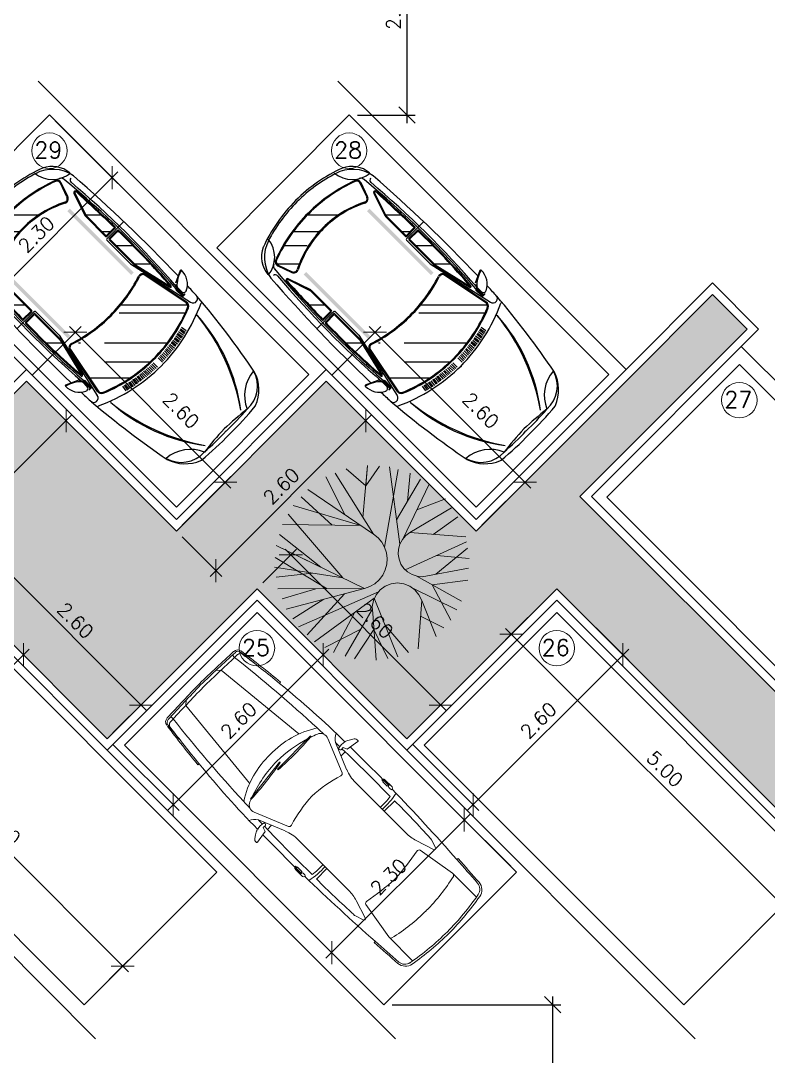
# Model space of a CAD drawing. Header units: millimetres. Extents: x 521 to 1055, y 261 to 520.
# Drawn here: x 564.66 to 573.83, y 462.11 to 474.8 of the extents above; entities that cross this region are included whole.
import ezdxf

# ---------------------------------------------------------------- set-up
doc = ezdxf.new("R2010")
doc.units = ezdxf.units.MM
doc.linetypes.add('CONTINU', pattern=[0])
doc.layers.add('0.1', color=8, linetype='Continuous', lineweight=13)
doc.layers.add('layout', color=1, linetype='Continuous')
doc.styles.add('ROMANS', font='romans')
doc.styles.get("Standard").update_dxf_attribs({"font": 'romans.shx'})
doc.dimstyles.new('Fares Eng - 50', dxfattribs={"dimscale": 2, "dimtxt": 0.085, "dimasz": 0.1, "dimexe": 0.05, "dimexo": 0.05, "dimgap": 0.04, "dimtad": 1, "dimzin": 4, "dimdsep": 46, "dimtxsty": 'ROMANS', "dimblk1": 'OBLIQUE', "dimblk2": 'OBLIQUE', "dimsah": 1, "dimcen": 0.05, "dimdle": 0.05, "dimclrd": 8, "dimclre": 8, "dimclrt": 8, "dimaunit": 1, "dimadec": 0, "dimazin": 0, "dimtfac": 1, "dimtix": 1, "dimtmove": 2, "dimatfit": 0, "dimldrblk": 'OPEN90', "dimfxl": 1, "dimtolj": 1, "dimtzin": 0, "dimarcsym": 0})

# ---------------------------------------------------------------- blocks, each defined once
blk = doc.blocks.new('_OBLIQUE')
at = {"color": 0, "linetype": 'ByBlock'}
blk.add_line((-0.5, -0.5), (0.5, 0.5), dxfattribs=at)
blk = doc.blocks.new('*D2672')
at = {"layer": '0.1', "color": 8, "linetype": 'CONTINU', "lineweight": -2, "transparency": 16777216}
for p, q in [((571.189, 458.541), (571.189, 462.842)), ((569.219, 462.742), (571.289, 462.742)), ((568.107, 458.641), (571.289, 458.641))]:
    blk.add_line(p, q, dxfattribs=at)
at = {"layer": 'DEFPOINTS', "color": 0, "linetype": 'CONTINU', "lineweight": -2, "transparency": 16777216}
for p in [(569.119, 462.742), (571.189, 462.742), (568.007, 458.641)]:
    blk.add_point(p, dxfattribs=at)
at = {"layer": '0.1', "color": 8, "linetype": 'CONTINU', "lineweight": -2, "transparency": 16777216, "xscale": 0.2, "yscale": 0.2, "zscale": 0.2}
for p, rotation in [((571.189, 462.742), 90), ((571.189, 458.641), 270)]:
    blk.add_blockref('_OBLIQUE', p, dxfattribs=dict(at, rotation=rotation))
at = {"layer": '0.1', "color": 8, "linetype": 'CONTINU', "transparency": 16777216, "insert": (571.024, 460.691), "char_height": 0.17, "attachment_point": 5, "rotation": 90, "style": 'ROMANS'}
blk.add_mtext('\\A1;4.10', dxfattribs=at)
blk = doc.blocks.new('_Open90')
at = {"color": 0, "linetype": 'ByBlock', "lineweight": -2}
for p, q in [((0, 0), (-1, 0)), ((-0.5, 0.5), (0, 0)), ((0, 0), (-0.5, -0.5))]:
    blk.add_line(p, q, dxfattribs=at)
blk = doc.blocks.new('*D3004')
at = {"layer": '0.1', "color": 8, "linetype": 'CONTINU', "lineweight": -2, "transparency": 16777216}
for p, q in [((569.402, 476.344), (569.402, 473.548)), ((568.268, 476.244), (569.502, 476.244)), ((568.795, 473.648), (569.502, 473.648))]:
    blk.add_line(p, q, dxfattribs=at)
at = {"layer": 'DEFPOINTS', "color": 0, "linetype": 'CONTINU', "lineweight": -2, "transparency": 16777216}
for p in [(568.168, 476.244), (568.695, 473.648), (569.402, 473.648)]:
    blk.add_point(p, dxfattribs=at)
at = {"layer": '0.1', "color": 8, "linetype": 'CONTINU', "lineweight": -2, "transparency": 16777216, "xscale": 0.2, "yscale": 0.2, "zscale": 0.2}
for p, rotation in [((569.402, 476.244), 90), ((569.402, 473.648), 270)]:
    blk.add_blockref('_OBLIQUE', p, dxfattribs=dict(at, rotation=rotation))
at = {"layer": '0.1', "color": 8, "linetype": 'CONTINU', "transparency": 16777216, "insert": (569.237, 474.946), "char_height": 0.17, "attachment_point": 5, "rotation": 90, "style": 'ROMANS'}
blk.add_mtext('\\A1;2.60', dxfattribs=at)
blk = doc.blocks.new('*D3005')
at = {"layer": '0.1', "color": 8, "linetype": 'CONTINU', "lineweight": -2, "transparency": 16777216}
for p, q in [((571.311, 467.771), (572.122, 466.96)), ((570.142, 465.121), (572.122, 467.101)), ((569.472, 465.932), (570.283, 465.121))]:
    blk.add_line(p, q, dxfattribs=at)
at = {"layer": 'DEFPOINTS', "color": 0, "linetype": 'CONTINU', "lineweight": -2, "transparency": 16777216}
for p in [(571.24, 467.841), (572.051, 467.031), (569.402, 466.003)]:
    blk.add_point(p, dxfattribs=at)
at = {"layer": '0.1', "color": 8, "linetype": 'CONTINU', "lineweight": -2, "transparency": 16777216, "xscale": 0.2, "yscale": 0.2, "zscale": 0.2}
for p, rotation in [((572.051, 467.031), 44.99999999999558), ((570.212, 465.192), 224.9999999999956)]:
    blk.add_blockref('_OBLIQUE', p, dxfattribs=dict(at, rotation=rotation))
at = {"layer": '0.1', "color": 8, "linetype": 'CONTINU', "transparency": 16777216, "insert": (571.015, 466.228), "char_height": 0.17, "attachment_point": 5, "rotation": 45, "style": 'ROMANS'}
blk.add_mtext('\\A1;2.60', dxfattribs=at)
blk = doc.blocks.new('*D2701')
at = {"layer": '0.1', "color": 8, "linetype": 'CONTINU', "lineweight": -2, "transparency": 16777216}
for p, q in [((567.634, 467.771), (568.445, 466.96)), ((566.465, 465.121), (568.445, 467.101)), ((565.795, 465.932), (566.606, 465.121))]:
    blk.add_line(p, q, dxfattribs=at)
at = {"layer": 'DEFPOINTS', "color": 0, "linetype": 'CONTINU', "lineweight": -2, "transparency": 16777216}
for p in [(567.563, 467.841), (568.374, 467.031), (565.725, 466.003)]:
    blk.add_point(p, dxfattribs=at)
at = {"layer": '0.1', "color": 8, "linetype": 'CONTINU', "lineweight": -2, "transparency": 16777216, "xscale": 0.2, "yscale": 0.2, "zscale": 0.2}
for p, rotation in [((568.374, 467.031), 44.99999999999558), ((566.535, 465.192), 224.9999999999956)]:
    blk.add_blockref('_OBLIQUE', p, dxfattribs=dict(at, rotation=rotation))
at = {"layer": '0.1', "color": 8, "linetype": 'CONTINU', "transparency": 16777216, "insert": (567.338, 466.228), "char_height": 0.17, "attachment_point": 5, "rotation": 45, "style": 'ROMANS'}
blk.add_mtext('\\A1;2.60', dxfattribs=at)
blk = doc.blocks.new('*D3006')
at = {"layer": '0.1', "color": 8, "linetype": 'CONTINU', "lineweight": -2, "transparency": 16777216}
for p, q in [((567.634, 467.912), (568.047, 468.326)), ((569.886, 466.346), (567.906, 468.326)), ((569.472, 466.074), (569.886, 466.487))]:
    blk.add_line(p, q, dxfattribs=at)
at = {"layer": 'DEFPOINTS', "color": 0, "linetype": 'CONTINU', "lineweight": -2, "transparency": 16777216}
for p in [(567.977, 468.255), (567.563, 467.841), (569.402, 466.003)]:
    blk.add_point(p, dxfattribs=at)
at = {"layer": '0.1', "color": 8, "linetype": 'CONTINU', "lineweight": -2, "transparency": 16777216, "xscale": 0.2, "yscale": 0.2, "zscale": 0.2}
for p, rotation in [((567.977, 468.255), 134.9999999999938), ((569.815, 466.416), 314.9999999999938)]:
    blk.add_blockref('_OBLIQUE', p, dxfattribs=dict(at, rotation=rotation))
at = {"layer": '0.1', "color": 8, "linetype": 'CONTINU', "transparency": 16777216, "insert": (569.013, 467.452), "char_height": 0.17, "attachment_point": 5, "rotation": 315, "style": 'ROMANS'}
blk.add_mtext('\\A1;2.60', dxfattribs=at)
blk = doc.blocks.new('*D2702')
at = {"layer": '0.1', "color": 8, "linetype": 'CONTINU', "lineweight": -2, "transparency": 16777216}
for p, q in [((563.957, 467.771), (564.768, 466.96)), ((562.788, 465.121), (564.768, 467.101)), ((562.119, 465.932), (562.929, 465.121))]:
    blk.add_line(p, q, dxfattribs=at)
at = {"layer": 'DEFPOINTS', "color": 0, "linetype": 'CONTINU', "lineweight": -2, "transparency": 16777216}
for p in [(563.886, 467.841), (564.697, 467.031), (562.048, 466.003)]:
    blk.add_point(p, dxfattribs=at)
at = {"layer": '0.1', "color": 8, "linetype": 'CONTINU', "lineweight": -2, "transparency": 16777216, "xscale": 0.2, "yscale": 0.2, "zscale": 0.2}
for p, rotation in [((564.697, 467.031), 44.99999999999558), ((562.858, 465.192), 224.9999999999956)]:
    blk.add_blockref('_OBLIQUE', p, dxfattribs=dict(at, rotation=rotation))
at = {"layer": '0.1', "color": 8, "linetype": 'CONTINU', "transparency": 16777216, "insert": (563.661, 466.228), "char_height": 0.17, "attachment_point": 5, "rotation": 45, "style": 'ROMANS'}
blk.add_mtext('\\A1;2.60', dxfattribs=at)
blk = doc.blocks.new('*D2703')
at = {"layer": '0.1', "color": 8, "linetype": 'CONTINU', "lineweight": -2, "transparency": 16777216}
for p, q in [((563.957, 467.912), (564.37, 468.326)), ((566.209, 466.346), (564.229, 468.326)), ((565.795, 466.074), (566.209, 466.487))]:
    blk.add_line(p, q, dxfattribs=at)
at = {"layer": 'DEFPOINTS', "color": 0, "linetype": 'CONTINU', "lineweight": -2, "transparency": 16777216}
for p in [(564.3, 468.255), (563.886, 467.841), (565.725, 466.003)]:
    blk.add_point(p, dxfattribs=at)
at = {"layer": '0.1', "color": 8, "linetype": 'CONTINU', "lineweight": -2, "transparency": 16777216, "xscale": 0.2, "yscale": 0.2, "zscale": 0.2}
for p, rotation in [((564.3, 468.255), 134.9999999999938), ((566.138, 466.416), 314.9999999999938)]:
    blk.add_blockref('_OBLIQUE', p, dxfattribs=dict(at, rotation=rotation))
at = {"layer": '0.1', "color": 8, "linetype": 'CONTINU', "transparency": 16777216, "insert": (565.336, 467.452), "char_height": 0.17, "attachment_point": 5, "rotation": 315, "style": 'ROMANS'}
blk.add_mtext('\\A1;2.60', dxfattribs=at)
blk = doc.blocks.new('*D2721')
at = {"layer": '0.1', "color": 8, "linetype": 'CONTINU', "lineweight": -2, "transparency": 16777216}
for p, q in [((564.806, 470.316), (565.29, 469.831)), ((563.31, 467.993), (565.29, 469.973)), ((562.967, 468.478), (563.452, 467.993))]:
    blk.add_line(p, q, dxfattribs=at)
at = {"layer": 'DEFPOINTS', "color": 0, "linetype": 'CONTINU', "lineweight": -2, "transparency": 16777216}
for p in [(564.735, 470.387), (565.22, 469.902), (562.896, 468.548)]:
    blk.add_point(p, dxfattribs=at)
at = {"layer": '0.1', "color": 8, "linetype": 'CONTINU', "lineweight": -2, "transparency": 16777216, "xscale": 0.2, "yscale": 0.2, "zscale": 0.2}
for p, rotation in [((565.22, 469.902), 44.99999999999823), ((563.381, 468.064), 224.9999999999982)]:
    blk.add_blockref('_OBLIQUE', p, dxfattribs=dict(at, rotation=rotation))
at = {"layer": '0.1', "color": 8, "linetype": 'CONTINU', "transparency": 16777216, "insert": (564.184, 469.099), "char_height": 0.17, "attachment_point": 5, "rotation": 45, "style": 'ROMANS'}
blk.add_mtext('\\A1;2.60', dxfattribs=at)
blk = doc.blocks.new('*D2722')
at = {"layer": '0.1', "color": 8, "linetype": 'CONTINU', "lineweight": -2, "transparency": 16777216}
for p, q in [((568.482, 470.316), (568.967, 469.831)), ((566.987, 467.993), (568.967, 469.973)), ((566.644, 468.478), (567.129, 467.993))]:
    blk.add_line(p, q, dxfattribs=at)
at = {"layer": 'DEFPOINTS', "color": 0, "linetype": 'CONTINU', "lineweight": -2, "transparency": 16777216}
for p in [(568.412, 470.387), (568.897, 469.902), (566.573, 468.548)]:
    blk.add_point(p, dxfattribs=at)
at = {"layer": '0.1', "color": 8, "linetype": 'CONTINU', "lineweight": -2, "transparency": 16777216, "xscale": 0.2, "yscale": 0.2, "zscale": 0.2}
for p, rotation in [((568.897, 469.902), 44.99999999999823), ((567.058, 468.064), 224.9999999999982)]:
    blk.add_blockref('_OBLIQUE', p, dxfattribs=dict(at, rotation=rotation))
at = {"layer": '0.1', "color": 8, "linetype": 'CONTINU', "transparency": 16777216, "insert": (567.861, 469.099), "char_height": 0.17, "attachment_point": 5, "rotation": 45, "style": 'ROMANS'}
blk.add_mtext('\\A1;2.60', dxfattribs=at)
blk = doc.blocks.new('*D3014')
at = {"layer": '0.1', "color": 8, "linetype": 'CONTINU', "lineweight": -2, "transparency": 16777216}
for p, q in [((571.169, 467.771), (570.612, 467.213)), ((570.612, 467.355), (574.289, 463.678)), ((574.705, 464.235), (574.148, 463.678))]:
    blk.add_line(p, q, dxfattribs=at)
at = {"layer": 'DEFPOINTS', "color": 0, "linetype": 'CONTINU', "lineweight": -2, "transparency": 16777216}
for p in [(571.24, 467.841), (574.776, 464.306), (574.218, 463.748)]:
    blk.add_point(p, dxfattribs=at)
at = {"layer": '0.1', "color": 8, "linetype": 'CONTINU', "lineweight": -2, "transparency": 16777216, "xscale": 0.2, "yscale": 0.2, "zscale": 0.2}
for p, rotation in [((570.683, 467.284), 134.9999999999945), ((574.218, 463.748), 314.9999999999944)]:
    blk.add_blockref('_OBLIQUE', p, dxfattribs=dict(at, rotation=rotation))
at = {"layer": '0.1', "color": 8, "linetype": 'CONTINU', "transparency": 16777216, "insert": (572.567, 465.633), "char_height": 0.17, "attachment_point": 5, "rotation": 315, "style": 'ROMANS'}
blk.add_mtext('\\A1;5.00', dxfattribs=at)
blk = doc.blocks.new('*D3016')
at = {"layer": '0.1', "color": 8, "linetype": 'CONTINU', "lineweight": -2, "transparency": 16777216}
for p, q in [((568.408, 463.311), (570.176, 465.078)), ((570.674, 464.439), (570.035, 465.078)), ((569.048, 462.812), (568.408, 463.452))]:
    blk.add_line(p, q, dxfattribs=at)
at = {"layer": 'DEFPOINTS', "color": 0, "linetype": 'CONTINU', "lineweight": -2, "transparency": 16777216}
for p in [(570.105, 465.008), (570.745, 464.368), (569.119, 462.742)]:
    blk.add_point(p, dxfattribs=at)
at = {"layer": '0.1', "color": 8, "linetype": 'CONTINU', "lineweight": -2, "transparency": 16777216, "xscale": 0.2, "yscale": 0.2, "zscale": 0.2}
for p, rotation in [((570.105, 465.008), 44.99999999999799), ((568.479, 463.381), 224.999999999998)]:
    blk.add_blockref('_OBLIQUE', p, dxfattribs=dict(at, rotation=rotation))
at = {"layer": '0.1', "color": 8, "linetype": 'CONTINU', "transparency": 16777216, "insert": (569.176, 464.311), "char_height": 0.17, "attachment_point": 5, "rotation": 45, "style": 'ROMANS'}
blk.add_mtext('\\A1;2.30', dxfattribs=at)
blk = doc.blocks.new('*D3017')
at = {"layer": '0.1', "color": 8, "linetype": 'CONTINU', "lineweight": -2, "transparency": 16777216}
for p, q in [((562.331, 465.994), (562.805, 466.469)), ((565.987, 463.145), (562.663, 466.469)), ((565.513, 462.812), (565.987, 463.287))]:
    blk.add_line(p, q, dxfattribs=at)
at = {"layer": 'DEFPOINTS', "color": 0, "linetype": 'CONTINU', "lineweight": -2, "transparency": 16777216}
for p in [(562.734, 466.398), (562.26, 465.924), (565.442, 462.742)]:
    blk.add_point(p, dxfattribs=at)
at = {"layer": '0.1', "color": 8, "linetype": 'CONTINU', "lineweight": -2, "transparency": 16777216, "xscale": 0.2, "yscale": 0.2, "zscale": 0.2}
for p, rotation in [((562.734, 466.398), 135), ((565.916, 463.216), 315)]:
    blk.add_blockref('_OBLIQUE', p, dxfattribs=dict(at, rotation=rotation))
at = {"layer": '0.1', "color": 8, "linetype": 'CONTINU', "transparency": 16777216, "insert": (564.442, 464.924), "char_height": 0.17, "attachment_point": 5, "rotation": 315, "style": 'ROMANS'}
blk.add_mtext('\\A1;4.50', dxfattribs=at)
blk = doc.blocks.new('*D3018')
at = {"layer": '0.1', "color": 8, "linetype": 'CONTINU', "lineweight": -2, "transparency": 16777216}
for p, q in [((565.088, 473.577), (565.856, 472.81)), ((564.088, 471.183), (565.856, 472.951)), ((563.462, 471.951), (564.23, 471.183))]:
    blk.add_line(p, q, dxfattribs=at)
at = {"layer": 'DEFPOINTS', "color": 0, "linetype": 'CONTINU', "lineweight": -2, "transparency": 16777216}
for p in [(565.018, 473.648), (565.786, 472.88), (563.391, 472.022)]:
    blk.add_point(p, dxfattribs=at)
at = {"layer": '0.1', "color": 8, "linetype": 'CONTINU', "lineweight": -2, "transparency": 16777216, "xscale": 0.2, "yscale": 0.2, "zscale": 0.2}
for p, rotation in [((565.786, 472.88), 45.00000000000201), ((564.159, 471.254), 225.000000000002)]:
    blk.add_blockref('_OBLIQUE', p, dxfattribs=dict(at, rotation=rotation))
at = {"layer": '0.1', "color": 8, "linetype": 'CONTINU', "transparency": 16777216, "insert": (564.856, 472.184), "char_height": 0.17, "attachment_point": 5, "rotation": 45, "style": 'ROMANS'}
blk.add_mtext('\\A1;2.30', dxfattribs=at)
blk = doc.blocks.new('TEMPRA3')
for p, q in [((-0.157, 0.823), (-0.131, 0.862)), ((-0.075, 0.872), (-0.101, 0.713)), ((-0.085, 0.882), (-0.082, 0.882)), ((-1.26, 0.697), (-1.26, 0.716)), ((0.058, 0.464), (-0.363, 0.637)), ((0.069, 0.533), (-0.261, 0.669)), ((-0.101, 0.713), (-0.151, 0.694)), ((-0.151, 0.694), (-0.151, 0.656)), ((-0.098, 0.674), (-0.098, 0.602)), ((0.756, 0.496), (0.756, 0.679)), ((1.515, 0.629), (1.414, 0.659)), ((1.806, 0.709), (1.807, 0.728)), ((1.287, 0.519), (1.517, 0.592)), ((1.406, 0.471), (1.886, 0.553)), ((0.687, 0.496), (0.259, 0.496)), ((1.136, 0.496), (0.756, 0.496)), ((0.058, -0.464), (-0.363, -0.637)), ((0.687, -0.496), (0.259, -0.496)), ((1.136, -0.496), (0.756, -0.496)), ((0.756, -0.496), (0.756, -0.679)), ((1.406, -0.471), (1.886, -0.553)), ((0.069, -0.533), (-0.261, -0.669)), ((-0.098, -0.674), (-0.098, -0.602)), ((1.287, -0.519), (1.517, -0.592)), ((1.515, -0.629), (1.414, -0.659)), ((-1.26, -0.697), (-1.26, -0.716)), ((-0.151, -0.694), (-0.151, -0.656)), ((-0.101, -0.713), (-0.151, -0.694)), ((-0.075, -0.872), (-0.101, -0.713)), ((1.806, -0.709), (1.807, -0.728)), ((-0.157, -0.823), (-0.131, -0.862)), ((-0.085, -0.882), (-0.082, -0.882))]:
    blk.add_line(p, q)
at = {"color": 9}
for p, q in [((0.49, 0.777), (0.614, 0.777)), ((0.49, 0.767), (0.567, 0.767)), ((-1.869, 0.63), (-1.647, 0.654)), ((0.577, 0.757), (0.577, 0.748)), ((0.634, 0.757), (0.634, 0.748)), ((-1.875, 0.533), (-1.914, 0.533)), ((-0.527, 0.509), (-0.536, 0.509)), ((-0.536, 0.509), (-0.532, -0.064)), ((1.886, 0.553), (2.3, 0.553)), ((-1.881, 0.307), (-0.653, 0.428)), ((0.687, 0.496), (0.756, 0.496)), ((-1.881, 0.307), (-1.924, 0.254)), ((-0.568, 0.016), (-0.577, 0.017)), ((-0.568, 0.015), (-0.577, 0.014)), ((-0.577, 0.014), (-0.51, -0.555)), ((-0.532, -0.064), (-0.523, -0.064)), ((-1.881, -0.308), (-1.924, -0.255)), ((-1.881, -0.307), (-0.653, -0.428)), ((0.687, -0.496), (0.756, -0.496)), ((-1.875, -0.533), (-1.914, -0.533)), ((-1.869, -0.631), (-1.647, -0.655)), ((-0.51, -0.555), (-0.501, -0.554)), ((1.886, -0.553), (2.3, -0.553)), ((0.577, -0.757), (0.577, -0.748)), ((0.634, -0.757), (0.634, -0.748)), ((0.49, -0.767), (0.567, -0.767)), ((0.49, -0.777), (0.614, -0.777))]:
    blk.add_line(p, q, dxfattribs=at)
for points in [[(0.486, 0.76), (0.486, 0.749, 0.414214), (0.496, 0.739), (0.558, 0.739, 0.414214), (0.568, 0.749), (0.568, 0.759)], [(0.486, -0.76), (0.486, -0.749, -0.414214), (0.496, -0.739), (0.558, -0.739, -0.414214), (0.568, -0.749), (0.568, -0.759)]]:
    blk.add_lwpolyline(points, format="xyb", dxfattribs=at)
for centre, radius, start, end in [((-0.143, 0.755), 0.0434, 160.4209, 180), ((0.052, 0.685), 0.25, 146.5293, 160.4209), ((-0.079, 0.816), 0.0696, 117.5198, 138.9652), ((-0.092, 0.841), 0.0416, 80.8067, 117.5198), ((0.213, -22.305), 23.067, 89.3717, 90.7606), ((-0.083, 0.874), 0.00833, 350.8067, 80.8067), ((-1.864, 0.574), 0.07, 98.0767, 178.0551), ((0.026, -12.748), 13.526, 95.4579, 98.0767), ((-0.091, -10.408), 11.166, 90.4891, 96.0118), ((-0.403, 0.55), 0.0959, 65.2249, 157.5632), ((0.355, -17.256), 17.935, 91.743, 91.9698), ((0.075, 0.7), 0.267, 168.223, 189.9837), ((0.355, -17.256), 17.935, 88.9571, 91.6179), ((0.213, -22.305), 23.067, 89.0973, 89.3437), ((0.115, -25.837), 26.599, 86.3544, 88.8806), ((-0.298, 0.555), 0.987, 356.5337, 7.1274), ((0.636, -17.099), 17.778, 87.5716, 89.6146), ((1.385, 0.564), 0.1, 73.296, 87.5716), ((0.028, -29.336), 30.117, 85.8738, 86.6125), ((2.183, 0.56), 0.144, 10.2757, 85.2864), ((46.287, -1.061), 48.25, 178.0551, 178.7396), ((1.08, -0.033), 1.689, 158.4883, 161.8833), ((0.259, 0.996), 0.5, 247.6625, 270), ((1.136, 0.996), 0.5, 270, 287.5892), ((1.509, 0.61), 0.02, 295.0881, 73.296), ((1.892, 0.523), 0.03, 17.6685, 101.6613), ((-0.298, 0.005), 2.281, 359.8835, 13.3775), ((-1.242, -0.033), 3.619, 0.5277, 9.8398), ((1.08, -0.033), 1.689, 163.0258, 178.8872), ((1.496, -0.036), 1.496, 161.9012, 178.6096), ((0.046, 0.438), 0.0288, 340.8387, 65.2249), ((1.415, 0.442), 0.03, 107.5892, 190.5643), ((-1.901, -0.176), 3.343, 3.0173, 10.5643), ((1.08, 0.033), 1.689, 181.1128, 199.382), ((-1.901, 0.176), 3.343, 349.4357, 356.9827), ((-0.298, -0.005), 2.281, 346.6225, 0.1165), ((-1.242, 0.033), 3.619, 350.1602, 359.4723), ((46.287, 1.06), 48.25, 181.2604, 181.9449), ((1.496, 0.036), 1.496, 181.3904, 198.0988), ((0.046, -0.438), 0.0288, 294.7751, 19.1613), ((0.259, -0.996), 0.5, 90, 112.3375), ((-0.298, -0.555), 0.987, 352.8726, 3.4663), ((1.136, -0.996), 0.5, 72.4108, 90), ((1.415, -0.442), 0.03, 169.4357, 252.4108), ((-1.864, -0.575), 0.07, 181.9449, 261.9233), ((1.08, 0.033), 1.689, 200.3288, 201.5117), ((1.08, 0.033), 1.689, 200.3288, 201.5117), ((-0.403, -0.55), 0.0959, 202.4368, 294.7751), ((1.509, -0.61), 0.02, 286.704, 64.9119), ((1.892, -0.523), 0.03, 258.3387, 342.3315), ((2.183, -0.56), 0.144, 274.7136, 349.7243), ((0.026, 12.748), 13.526, 261.9735, 264.5421), ((-0.091, 10.408), 11.166, 263.9882, 269.5109), ((0.355, 17.256), 17.935, 268.0302, 268.257), ((0.075, -0.7), 0.267, 170.0163, 191.777), ((-0.143, -0.755), 0.0434, 180, 199.5791), ((0.355, 17.256), 17.935, 268.3821, 271.0429), ((0.213, 22.305), 23.067, 269.2394, 270.6283), ((0.213, 22.305), 23.067, 270.6563, 270.9027), ((0.115, 25.837), 26.599, 271.1194, 273.6456), ((0.636, 17.099), 17.778, 270.3854, 272.4284), ((1.385, -0.564), 0.1, 272.4284, 286.704), ((0.028, 29.336), 30.117, 273.3875, 274.1262), ((0.052, -0.685), 0.25, 199.5791, 213.4707), ((-0.079, -0.816), 0.0696, 221.0348, 242.4802), ((-0.092, -0.841), 0.0416, 242.4802, 279.1933), ((-0.083, -0.874), 0.00833, 279.1933, 9.1933)]:
    blk.add_arc(centre, radius, start, end)
for centre, radius, start, end in [((0.49, 0.751), 0.0263, 91.9264, 184.8104), ((0.49, 0.751), 0.0164, 92.1313, 187.2433), ((0.567, 0.757), 0.01, 0, 90), ((0.614, 0.757), 0.02, 0, 90), ((0.137, -16.634), 17.284, 92.2713, 96.6835), ((0.026, -12.748), 13.506, 95.4656, 97.8958), ((0.402, 0.031), 1.126, 147.4954, 181.5953), ((0.192, -19.533), 20.183, 91.7794, 92.1012), ((-0.144, 0.846), 0.212, 204.7842, 236.5367), ((-0.17, 0.661), 0.0195, 202.2729, 342.8001), ((0.47, 0.753), 0.0061, 200.0424, 315.2534), ((0.606, 0.816), 0.0733, 246.8341, 293.1659), ((-0.263, 0.555), 0.987, 356.5337, 11.7667), ((0.027, -29.37), 30.131, 85.8821, 86.6147), ((2.181, 0.569), 0.115, 10.4548, 85.2928), ((19.555, -0.393), 21.489, 177.397, 178.9536), ((-1.862, 0.581), 0.05, 97.8958, 177.1673), ((43.913, -1.002), 45.813, 178.0177, 178.7486), ((-1.822, 0.581), 0.05, 97.8958, 177.1673), ((-4.071, 0.196), 3.558, 355.8109, 5.0412), ((-1.236, -0.033), 3.585, 0.5327, 10.015), ((43.913, 1.002), 45.813, 181.2514, 181.9823), ((0.402, -0.031), 1.126, 178.4047, 212.5046), ((-4.057, -0.683), 3.558, 2.0761, 11.3064), ((-1.236, 0.033), 3.585, 349.985, 359.4673), ((19.555, 0.392), 21.489, 181.0464, 182.603), ((-0.263, -0.555), 0.987, 348.2333, 3.4663), ((-1.862, -0.581), 0.05, 182.8327, 262.1042), ((0.137, 16.634), 17.284, 263.3165, 267.7287), ((-1.822, -0.581), 0.05, 182.8327, 262.1042), ((0.026, 12.748), 13.506, 262.1042, 264.5344), ((2.181, -0.569), 0.115, 274.7072, 349.5452), ((0.192, 19.533), 20.183, 267.8988, 268.2206), ((-0.144, -0.846), 0.212, 123.4633, 155.2158), ((-0.17, -0.661), 0.0195, 17.1999, 157.7271), ((0.47, -0.753), 0.0061, 44.7466, 159.9576), ((0.49, -0.751), 0.0263, 175.1896, 268.0736), ((0.49, -0.751), 0.0164, 172.7567, 267.8687), ((0.567, -0.757), 0.01, 270, 0), ((0.606, -0.816), 0.0733, 66.8341, 113.1659), ((0.614, -0.757), 0.02, 270, 360), ((0.027, 29.37), 30.131, 273.3853, 274.1179)]:
    blk.add_arc(centre, radius, start, end, dxfattribs=at)
blk = doc.blocks.new('*D2728')
at = {"layer": '0.1', "color": 8, "linetype": 'CONTINU', "lineweight": -2, "transparency": 16777216}
for p, q in [((564.806, 470.458), (565.404, 471.056)), ((565.263, 471.056), (567.243, 469.076)), ((566.644, 468.619), (567.243, 469.218))]:
    blk.add_line(p, q, dxfattribs=at)
at = {"layer": 'DEFPOINTS', "color": 0, "linetype": 'CONTINU', "lineweight": -2, "transparency": 16777216}
for p in [(564.735, 470.387), (567.172, 469.147), (566.573, 468.548)]:
    blk.add_point(p, dxfattribs=at)
at = {"layer": '0.1', "color": 8, "linetype": 'CONTINU', "lineweight": -2, "transparency": 16777216, "xscale": 0.2, "yscale": 0.2, "zscale": 0.2}
for p, rotation in [((565.333, 470.986), 134.9999999999956), ((567.172, 469.147), 314.9999999999956)]:
    blk.add_blockref('_OBLIQUE', p, dxfattribs=dict(at, rotation=rotation))
at = {"layer": '0.1', "color": 8, "linetype": 'CONTINU', "transparency": 16777216, "insert": (566.632, 470.026), "char_height": 0.17, "attachment_point": 5, "rotation": 315, "style": 'ROMANS'}
blk.add_mtext('\\A1;2.60', dxfattribs=at)
blk = doc.blocks.new('Car')
at = {"layer": 'layout', "color": 8}
for p, q in [((-42.5, -116.4), (-43.6, -110.2)), ((-41.1, -116), (-42, -109.8)), ((-39.1, -115.6), (-40.1, -109.4)), ((-37.2, -115.2), (-38.1, -108.9)), ((-35.8, -114.9), (-36.5, -108.6)), ((-33.8, -114.5), (-34.6, -108.2)), ((-31.8, -114.1), (-32.6, -107.8)), ((-30.4, -113.9), (-31, -107.6)), ((-28.4, -113.5), (-29, -107.4)), ((-26.4, -113.2), (-27.1, -107.2)), ((-25, -113), (-25.5, -107)), ((-23, -112.8), (-23.5, -106.4)), ((-21.2, -112.5), (-21.3, -106.1)), ((-19.2, -112.3), (-19.3, -105.9)), ((-17.2, -112.1), (-17.4, -105.7)), ((-15.7, -111.9), (-15.7, -105.5)), ((-13.7, -111.8), (-13.7, -105.3)), ((-11.7, -111.6), (-11.7, -105.2)), ((-9.7, -111.5), (-9.7, -105.1)), ((-7.7, -111.4), (-7.7, -105)), ((-5.7, -111.3), (-5.7, -104.9)), ((-3.7, -111.3), (-3.7, -104.8)), ((3.7, -111.3), (3.7, -104.8)), ((5.7, -111.3), (5.7, -104.9)), ((7.7, -111.4), (7.7, -105)), ((9.7, -111.5), (9.7, -105.1)), ((11.7, -111.6), (11.7, -105.2)), ((13.7, -111.8), (13.7, -105.3)), ((15.7, -111.9), (15.7, -105.5)), ((17.2, -112.1), (17.4, -105.7)), ((19.2, -112.3), (19.3, -105.9)), ((21.2, -112.5), (21.3, -106.1)), ((23, -112.8), (23.5, -106.4)), ((25, -113), (25.5, -107)), ((26.4, -113.2), (27.1, -107.2)), ((28.4, -113.5), (29, -107.4)), ((30.4, -113.9), (31, -107.6)), ((31.8, -114.1), (32.6, -107.8)), ((33.8, -114.5), (34.6, -108.2)), ((35.8, -114.9), (36.5, -108.6)), ((37.2, -115.2), (38.1, -108.9)), ((39.1, -115.6), (40.1, -109.4)), ((41.1, -116), (42, -109.8)), ((42.5, -116.4), (43.6, -110.2)), ((-44.4, -116.8), (-45.5, -110.7)), ((25.2, -163.1), (-22.1, -115.7)), ((39.6, -148.7), (5.2, -114.3)), ((63.1, -148), (32.6, -117.5)), ((44.4, -116.8), (45.5, -110.7)), ((-53.8, -202.9), (-70.4, -128.8)), ((-67.3, -131.9), (-57, -183.8)), ((-66.3, -131.7), (-56.1, -183.6)), ((-15.9, -179.3), (-66, -129.1)), ((-8.4, -174.6), (-58.2, -124.8)), ((53.8, -202.9), (70.4, -128.8)), ((56.1, -183.6), (66.3, -131.7)), ((57, -183.8), (67.3, -131.9)), ((-71.4, -149.7), (-71.5, -143.3)), ((-70.4, -149.4), (-70.5, -140)), ((-69.4, -149.1), (-69.5, -139.9)), ((-68.4, -148.9), (-68.7, -139.9)), ((68.4, -148.9), (68.7, -139.9)), ((69.4, -149.1), (69.5, -139.9)), ((70.4, -149.4), (70.5, -140)), ((71.4, -149.7), (71.5, -143.3)), ((-72.4, -154), (-71.3, -150.4)), ((72.4, -154), (71.3, -150.4)), ((-86.3, -160.6), (-73.2, -154.7)), ((-56.9, -198.5), (-67, -155.8)), ((-55.9, -198.3), (-66, -155.6)), ((55.9, -198.3), (66, -155.6)), ((56.9, -198.5), (67, -155.8)), ((86.3, -160.6), (73.2, -154.7)), ((44.8, -182.6), (43.4, -181.3)), ((-56.8, -200.2), (-68.8, -188.2)), ((69.3, -207.1), (57.6, -195.4)), ((-56.8, -237.2), (-56.8, -199.5)), ((-55.8, -237.2), (-55.8, -199.5)), ((-53.8, -238.7), (-53.8, -203.1)), ((53.8, -238.7), (53.8, -203.1)), ((55.8, -237.2), (55.8, -199.5)), ((56.8, -237.2), (56.8, -199.5)), ((-56.8, -227.8), (-69.3, -215.2)), ((-80.7, -239.7), (-54.8, -239.7)), ((-68.3, -237.2), (-69.2, -236.3)), ((-69.1, -237.2), (-56.8, -237.2)), ((-69.1, -238.2), (-56.8, -238.2)), ((-56.8, -241.4), (-69, -241.4)), ((-56.8, -242.4), (-69, -242.4)), ((-56.8, -248.7), (-62.9, -242.6)), ((-56.8, -272.4), (-56.8, -242.4)), ((-55.8, -272.4), (-55.8, -242.4)), ((80.7, -239.7), (54.8, -239.7)), ((55.8, -272.4), (55.8, -242.4)), ((69.1, -237.2), (56.8, -237.2)), ((69.1, -238.2), (56.8, -238.2)), ((56.8, -241.4), (69, -241.4)), ((56.8, -242.4), (69, -242.4)), ((56.8, -272.4), (56.8, -242.4)), ((68.3, -263.5), (56.8, -251.9)), ((-57, -273.8), (-68.3, -262.5)), ((-65.1, -298.3), (-57, -273.6)), ((-64.2, -298.6), (-56, -273.9)), ((64.2, -298.6), (56, -273.9)), ((65.1, -298.3), (57, -273.6)), ((-57.2, -300.9), (-62.7, -316.3)), ((-56.3, -301.3), (-61.8, -316.6)), ((1.6, -332.4), (-21.8, -309)), ((61.9, -318.8), (44.9, -301.8)), ((61.8, -316.6), (56.3, -301.3)), ((62.7, -316.3), (57.2, -300.9)), ((25.1, -330.6), (5.5, -311)), ((42.5, -327), (25.2, -309.8))]:
    blk.add_line(p, q, dxfattribs=at)
for centre, radius, start, end in [((-7.8, -326.7), 326.8, 88.6351, 95.7726), ((7.8, -326.7), 326.8, 84.2274, 91.3649), ((-34.3, -38.3), 32.9, 86.5625, 164.4958), ((-69, 10.4), 40, 274.3393, 336.719), ((-25.6, -41.2), 42.5, 111.779, 161.6544), ((122.7, -124.6), 188.5, 142.4297, 176.6237), ((155.6, -136.8), 222.3, 145.0929, 173.9605), ((-40.2, -4.5), 3, 97.674, 111.779), ((-10, -339.3), 334.6, 88.282, 93.8135), ((10.1, 328.4), 336.5, 262.7695, 268.2851), ((10, -339.3), 334.6, 86.1865, 91.718), ((-10.1, 328.4), 336.5, 271.7149, 277.2305), ((-155.6, -136.8), 222.3, 6.0395, 34.9071), ((-122.7, -124.6), 188.5, 3.3763, 37.5703), ((69, 10.4), 40, 203.281, 265.6607), ((34.3, -38.3), 32.9, 15.5042, 93.4375), ((40.2, -4.5), 3, 68.221, 82.326), ((25.6, -41.2), 42.5, 18.3456, 68.221), ((866.8, -205.6), 949.5, 169.2081, 175.3433), ((-866.8, -205.6), 949.5, 4.6567, 10.7919), ((0.5, -286.5), 183.7, 90, 115.0781), ((-0.5, -286.5), 183.7, 64.9219, 90), ((-77.8, -119.2), 1, 174.7727, 295.0781), ((-64.4, -113.6), 1, 172.7258, 290.5969), ((0, -280.4), 167.2, 90.0065, 112.6232), ((0, -280.4), 166.2, 90.0085, 112.6252), ((0, -280.4), 167.2, 67.3768, 89.9935), ((0, -280.4), 166.2, 67.3768, 89.9935), ((64.4, -113.6), 1, 249.4031, 7.2742), ((77.8, -119.2), 1, 244.9219, 5.2273), ((1565.6, -198.2), 1646.7, 177.6205, 178.0972), ((-75, -129.5), 4.65, 8.7491, 183.5185), ((-62.4, -130.8), 5, 111.9536, 193.3017), ((-62.4, -130.8), 4, 111.9536, 193.5543), ((62.4, -130.8), 4.01, 346.5287, 68.1294), ((62.4, -130.8), 5, 346.6983, 68.0464), ((75, -129.5), 4.65, 356.4815, 171.2509), ((-1565.6, -198.2), 1646.7, 1.9028, 2.3795), ((-67, -159.1), 20.4, 115.2032, 181.9349), ((-74.5, -143.4), 3, 0.889, 115.2032), ((-72.5, -140.1), 1, 0.889, 98.0676), ((-71.5, -140), 1, 0.889, 95.2234), ((-70.5, -139.9), 1, 0.889, 92.3899), ((-69.7, -139.9), 1, 2.0031, 90.1843), ((69.7, -139.9), 1, 89.8157, 177.9969), ((70.5, -139.9), 1, 87.6101, 179.111), ((71.5, -140), 1, 84.7766, 179.111), ((72.5, -140.1), 1, 81.9324, 179.111), ((74.5, -143.4), 3, 64.7968, 179.111), ((67, -159.1), 20.4, 358.0651, 64.7968), ((-94.9, -128.7), 32, 283.4706, 317.3927), ((940.7, -224.1), 1014.7, 175.8385, 184.8151), ((936.4, -221.1), 1008.4, 175.9397, 185.4333), ((-72.4, -149.7), 1, 287.9404, 0.889), ((-71.4, -149.4), 1, 285.265, 0.889), ((-70.4, -149.1), 1, 282.6212, 0.889), ((-69.4, -148.9), 1, 280.1196, 2.0031), ((-936.4, -221.1), 1008.4, 354.5667, 4.0603), ((69.4, -148.9), 1, 177.9969, 259.8804), ((70.4, -149.1), 1, 179.111, 257.3788), ((71.4, -149.4), 1, 179.111, 254.735), ((-940.7, -224.1), 1014.7, 355.1849, 4.1615), ((94.9, -128.7), 32, 222.6073, 256.5294), ((72.4, -149.7), 1, 179.111, 252.0596), ((73.4, -153.7), 1, 196.4299, 257.7669), ((-86.5, -159.6), 1, 193.8166, 282.2331), ((1565.6, -198.2), 1646.7, 178.6017, 183.9759), ((770.4, -218.9), 840.8, 175.6929, 181.2505), ((770.4, -218.9), 839.8, 175.6943, 181.2501), ((-67, -155.8), 1, 13.3017, 174.5453), ((67, -155.8), 1, 5.4547, 166.6983), ((-770.4, -218.9), 839.8, 358.7499, 4.3057), ((-770.4, -218.9), 840.8, 358.7495, 4.3071), ((-1565.6, -198.2), 1646.7, 356.0241, 1.3983), ((86.5, -159.6), 1, 257.7669, 346.1834), ((-52.2, -182.7), 5, 193.3017, 287.8184), ((-52.2, -182.7), 4, 193.5543, 287.8184), ((0, -345), 166.5, 90, 107.8184), ((0, -345), 165.5, 90, 107.8184), ((0, -345), 166.5, 72.1816, 90), ((0, -345), 165.5, 72.1816, 90), ((52.2, -182.7), 5, 252.1816, 346.6983), ((52.2, -182.7), 4, 252.1816, 346.4457), ((-60.8, -199.5), 4, 360, 13.3017), ((-60.8, -199.5), 5, 0, 13.3017), ((60.8, -199.5), 5, 166.6983, 180), ((60.8, -199.5), 4, 166.6983, 180), ((-54.8, -203.1), 1, 0, 13.3017), ((54.8, -203.1), 1, 166.6983, 180), ((-69.1, -237.2), 1, 181.5835, 270), ((-69, -242.4), 1, 90, 181.1066), ((9004.6, 48.7), 9079.4, 181.83701, 182.18864), ((9004.6, 48.7), 9078.4, 181.83709, 182.18858), ((-56.8, -237.2), 1, 270, 0), ((-56.8, -242.4), 1, 0, 90), ((-54.8, -238.7), 1, 270, 0), ((54.8, -238.7), 1, 180, 270), ((56.8, -237.2), 1, 180, 270), ((56.8, -242.4), 1, 90, 180), ((-9004.6, 48.7), 9078.4, 357.81142, 358.16291), ((-9004.6, 48.7), 9079.4, 357.81136, 358.16299), ((69, -242.4), 1, 358.8934, 90), ((69.1, -237.2), 1, 270, 358.4165), ((-60.8, -272.4), 4, 341.6525, 360), ((-60.8, -272.4), 5, 341.6525, 360), ((60.8, -272.4), 5, 180, 198.3475), ((60.8, -272.4), 4, 180, 198.3475), ((-52.5, -302.6), 5, 63.1357, 160.3462), ((52.5, -302.6), 5, 19.6538, 116.8643), ((-66.1, -298), 2, 183.0738, 341.6525), ((-66.1, -298), 1, 183.4405, 341.6525), ((-52.5, -302.6), 4, 63.1357, 160.3462), ((0, -198.9), 112.2, 243.1357, 270), ((0, -198.9), 111.2, 243.1357, 270), ((0, -198.9), 111.2, 270, 296.8643), ((0, -198.9), 112.2, 270, 296.8643), ((52.5, -302.6), 4, 19.6538, 116.8643), ((66.1, -298), 2, 198.3475, 356.9262), ((66.1, -298), 1, 198.3475, 356.5595), ((-39.1, -305.6), 38.6, 190.1502, 253.6248), ((-79.7, -346.5), 30, 5.2584, 84.7128), ((-46.8, -314.4), 30, 185.5819, 244.441), ((-73.3, -309.4), 3, 270, 5.5819), ((-62.6, -316.1), 5, 185.4333, 247.7979), ((-58, -317.9), 5, 160.3462, 249.5059), ((-58, -317.9), 4, 160.3462, 249.5059), ((79.7, -346.5), 30, 95.2872, 174.7416), ((39.1, -305.6), 38.6, 286.3752, 349.8498), ((58, -317.9), 4, 290.4941, 19.6538), ((58, -317.9), 5, 290.4941, 19.6538), ((46.8, -314.4), 30, 295.559, 354.4181), ((62.6, -316.1), 5, 292.2021, 354.5667), ((73.3, -309.4), 3, 174.4181, 270), ((0, -162.8), 170.6, 249.5059, 270), ((0, -162.8), 169.6, 249.5059, 270), ((0, -162.8), 169.6, 270, 290.4941), ((0, -162.8), 170.6, 270, 290.4941), ((0, -181.6), 170.6, 249.5059, 270), ((0, -181.6), 170.6, 270, 290.4941), ((0, -181.6), 168.6, 252.2391, 270), ((0, -181.6), 168.6, 270, 287.7609)]:
    blk.add_arc(centre, radius, start, end, dxfattribs=at)
for points in [[(-49.6, -290.4), (-45.8, -290.4), (-49.6, -194), (-45.8, -194)], [(49.6, -290.4), (45.8, -290.4), (49.6, -194), (45.8, -194)]]:
    blk.add_solid(points, dxfattribs=at)
blk = doc.blocks.new('*D2729')
at = {"layer": '0.1', "color": 8, "linetype": 'CONTINU', "lineweight": -2, "transparency": 16777216}
for p, q in [((568.482, 470.458), (569.081, 471.056)), ((568.94, 471.056), (570.92, 469.076)), ((570.321, 468.619), (570.92, 469.218))]:
    blk.add_line(p, q, dxfattribs=at)
at = {"layer": 'DEFPOINTS', "color": 0, "linetype": 'CONTINU', "lineweight": -2, "transparency": 16777216}
for p in [(568.412, 470.387), (570.849, 469.147), (570.25, 468.548)]:
    blk.add_point(p, dxfattribs=at)
at = {"layer": '0.1', "color": 8, "linetype": 'CONTINU', "lineweight": -2, "transparency": 16777216, "xscale": 0.2, "yscale": 0.2, "zscale": 0.2}
for p, rotation in [((569.01, 470.986), 134.9999999999956), ((570.849, 469.147), 314.9999999999956)]:
    blk.add_blockref('_OBLIQUE', p, dxfattribs=dict(at, rotation=rotation))
at = {"layer": '0.1', "color": 8, "linetype": 'CONTINU', "transparency": 16777216, "insert": (570.309, 470.026), "char_height": 0.17, "attachment_point": 5, "rotation": 315, "style": 'ROMANS'}
blk.add_mtext('\\A1;2.60', dxfattribs=at)
blk = doc.blocks.new('ARV1')
for p, q in [((-0.1407, 1.4161), (0.0989, 1.7605)), ((0.1949, 0.3431), (0.4235, 1.7048)), ((0.4634, 0.4005), (0.2709, 1.7498)), ((0.5923, 1.1492), (0.6377, 1.6415)), ((-0.5054, 0.9113), (-0.8423, 1.5681)), ((0.4031, 0.8237), (0.8191, 1.5396)), ((0.5168, 0.4952), (0.9711, 1.4544)), ((-0.7238, 0.7245), (-1.2729, 1.2194)), ((0.755, 0.9984), (1.2545, 1.1977)), ((1.0437, 0.573), (1.4738, 0.8844)), ((0.5591, -0.0523), (1.6313, 0.447)), ((1.095, -0.1252), (1.6493, 0.337)), ((1.1112, 0.2048), (1.6793, 0.1529)), ((-0.8061, -0.388), (-1.7211, 0.152)), ((-1.0745, -0.1172), (-1.7031, -0.1904)), ((0.7476, -0.1574), (1.5471, -0.5954)), ((0.8557, -0.1699), (1.6686, -0.0184)), ((-1.0074, -0.3893), (-1.5974, -0.572)), ((0.0893, -0.4358), (-1.3067, -1.0613)), ((-0.506, -0.477), (-1.1567, -1.1971)), ((0.6958, -0.3704), (1.4637, -0.7442)), ((-0.8667, -0.5727), (-1.4069, -0.9182)), ((-0.3293, -0.8064), (-0.6899, -1.5051)), ((-0.0159, -0.7468), (-0.4854, -1.5654)), ((-0.0071, -0.8135), (0.0586, -1.6373)), ((0.83, -0.8592), (1.2412, -1.0601)), ((0.2097, -1.0193), (0.6221, -1.4999)), ((-0.2148, -1.0934), (-0.845, -1.418))]:
    blk.add_line(p, q)
for points in [[(-1.1556, 1.349), (-0.0013, 0.5719), (-0.6793, 1.6344)], [(-0.1872, 0.8633), (-0.1108, 1.7737), (-0.1407, 1.4161), (-0.4881, 1.7122)], [(-1.7315, -0.0163), (-0.5369, -0.1994), (-1.4972, 0.9138)], [(-1.4123, 1.0654), (-0.2215, 0.7202), (-1.5994, 0.732)], [(1.365, 1.0398), (0.638, 0.6035), (1.6177, 0.5303)], [(-1.67, -0.3938), (-0.1549, -0.3836), (-1.7076, 0.3652), (-0.9208, -0.0143), (-1.6507, 0.558)], [(-0.1549, -0.3836), (-0.0593, -0.3487), (0.0278, -0.2962), (0.1033, -0.2277), (0.1642, -0.1462), (0.2083, -0.0545), (0.2342, 0.044), (0.2404, 0.1456), (0.2272, 0.2464), (0.1949, 0.3431), (0.1448, 0.4315), (0.0786, 0.5088), (-0.0013, 0.5719)], [(0.8557, -0.1699), (0.7651, -0.1613), (0.679, -0.1335), (0.6007, -0.0877), (0.5344, -0.0259), (0.483, 0.0489), (0.4489, 0.1331), (0.434, 0.2225), (0.439, 0.3131), (0.4634, 0.4005), (0.5062, 0.4804), (0.5654, 0.5493), (0.638, 0.6035)], [(0.849, -0.5865), (0.8014, -0.4854), (0.7301, -0.3991), (0.6394, -0.3338), (0.5353, -0.2931), (0.4242, -0.2796), (0.3134, -0.2945), (0.2099, -0.3365), (0.12, -0.4031), (0.0498, -0.4901), (0.0033, -0.5918), (-0.016, -0.702), (-0.0071, -0.8135)], [(1.36, -0.9289), (1.0306, -0.3125), (1.6553, -0.2288)], [(-0.1549, -0.3836), (-0.1549, -0.3836), (-1.526, -0.748)], [(-1.0233, -1.3179), (0.0189, -0.5497), (0.436, -1.5757)], [(1.1033, -1.2124), (0.849, -0.5865), (0.79, -1.4316)], [(-0.3231, -1.6133), (0.0157, -1.1009), (0.262, -1.6039)]]:
    blk.add_lwpolyline(points)

msp = doc.modelspace()

# ---------------------------------------------------------------- hatches: boundary and pattern name
at = {"layer": '0.1', "linetype": 'CONTINU', "lineweight": -2}
h = msp.add_hatch(dxfattribs=at)
h.set_pattern_fill('AR-SAND,_O', color=8, scale=0.005, double=1)
h.set_pattern_definition([(37.5, (539.42038, 464.3058), (-0.0080002, 0.2447066), [0, -0.19304, 0, -0.2159, 0, -0.206375]), (7.5, (539.42038, 464.3058), (0.2247616, 0.3584126), [0, -0.10414, 0, -0.17399, 0, -0.066675]), (327.5, (539.26417, 464.3058), (0.3954962, 0.0007186), [0, -0.0635, 0, -0.2286, 0, -0.29845]), (317.5, (539.26417, 464.3058), (0.3817782, 0.1114647), [0, -0.03175, 0, -0.14986, 0, -0.17145])])
h.paths.add_polyline_path([(553.70393, 470.38693), (551.86546, 468.54845), (550.02698, 470.38693), (548.1885, 468.54845), (546.35002, 470.38693), (544.51155, 468.54845), (540.83459, 472.2254), (540.55175, 471.94256), (542.95591, 469.5384), (539.42038, 466.00286), (539.70322, 465.72002), (541.82454, 467.84134), (543.66302, 466.00286), (545.50149, 467.84134), (547.33997, 466.00286), (549.17845, 467.84134), (551.01693, 466.00286), (552.85541, 467.84134), (554.69388, 466.00286), (556.53236, 467.84134), (558.37084, 466.00286), (560.20932, 467.84134), (562.04779, 466.00286), (563.88627, 467.84134), (565.72475, 466.00286), (567.56323, 467.84134), (569.4017, 466.00286), (571.24018, 467.84134), (574.77572, 464.30581), (575.48282, 465.01291), (571.52302, 468.97271), (573.57363, 471.02332), (573.14937, 471.44759), (572.08871, 470.38693), (570.25023, 468.54845), (568.41175, 470.38693), (566.57328, 468.54845), (564.7348, 470.38693), (562.89632, 468.54845), (561.05784, 470.38693), (559.21937, 468.54845), (557.38089, 470.38693), (555.54241, 468.54845)])
h.paths.add_polyline_path([(555.96556, 468.16734), (558.66556, 468.16734), (558.66556, 468.52448), (555.96556, 468.52448)], flags=24)
h.paths.add_polyline_path([(556.53035, 467.90581), (558.0875, 467.90581), (558.0875, 468.26295), (556.53035, 468.26295)], flags=24)
h.paths.add_polyline_path([(568.70927, 467.57536), (569.13572, 467.1489), (569.31603, 467.32922), (568.88958, 467.75567)], flags=24)
h.paths.add_polyline_path([(565.03231, 467.57536), (565.45876, 467.1489), (565.63908, 467.32922), (565.21262, 467.75567)], flags=24)
h.paths.add_polyline_path([(561.35536, 467.57536), (561.78181, 467.1489), (561.96212, 467.32922), (561.53567, 467.75567)], flags=24)
h.paths.add_polyline_path([(557.6784, 467.57536), (558.10485, 467.1489), (558.28517, 467.32922), (557.85871, 467.75567)], flags=24)
h.paths.add_polyline_path([(554.00145, 467.57536), (554.4279, 467.1489), (554.60821, 467.32922), (554.18176, 467.75567)], flags=24)
h.paths.add_polyline_path([(550.32449, 467.57536), (550.75094, 467.1489), (550.93126, 467.32922), (550.5048, 467.75567)], flags=24)
h.paths.add_polyline_path([(546.64754, 467.57536), (547.07399, 467.1489), (547.2543, 467.32922), (546.82785, 467.75567)], flags=24)
h.paths.add_polyline_path([(543.09505, 467.69983), (543.52151, 467.27338), (543.70182, 467.45369), (543.27537, 467.88014)], flags=24)
h.paths.add_polyline_path([(545.67592, 468.7961), (546.10238, 469.22255), (545.92206, 469.40286), (545.49561, 468.97641)], flags=24)
h.paths.add_polyline_path([(549.35288, 468.7961), (549.77933, 469.22255), (549.59902, 469.40286), (549.17257, 468.97641)], flags=24)
h.paths.add_polyline_path([(553.02983, 468.7961), (553.45629, 469.22255), (553.27597, 469.40286), (552.84952, 468.97641)], flags=24)
h.paths.add_polyline_path([(556.70679, 468.7961), (557.13324, 469.22255), (556.95293, 469.40286), (556.52648, 468.97641)], flags=24)
h.paths.add_polyline_path([(560.38374, 468.7961), (560.8102, 469.22255), (560.62988, 469.40286), (560.20343, 468.97641)], flags=24)
h.paths.add_polyline_path([(564.0607, 468.7961), (564.48715, 469.22255), (564.30684, 469.40286), (563.88039, 468.97641)], flags=24)
h.paths.add_polyline_path([(567.73765, 468.7961), (568.16411, 469.22255), (567.98379, 469.40286), (567.55734, 468.97641)], flags=24)

# ---------------------------------------------------------------- linework, layer by layer
at = {"layer": '0.1', "color": 8}
for p, q in [((561.19927, 474.06388), (564.7348, 470.52835)), ((564.87622, 474.06388), (568.41175, 470.52835)), ((568.55318, 474.06388), (572.08871, 470.52835)), ((573.14937, 471.58901), (572.08871, 470.52835)), ((573.71506, 471.02332), (573.14937, 471.58901)), ((573.14937, 471.44759), (572.08871, 470.38693)), ((573.57363, 471.02332), (573.14937, 471.44759)), ((571.52302, 468.97271), (573.57363, 471.02332)), ((571.66445, 468.97271), (573.71506, 471.02332)), ((573.5023, 470.81057), (577.03784, 467.27504)), ((564.7348, 470.52835), (562.89632, 468.68987)), ((566.57328, 468.68987), (564.7348, 470.52835)), ((568.41175, 470.52835), (566.57328, 468.68987)), ((570.25023, 468.68987), (568.41175, 470.52835)), ((572.08871, 470.52835), (570.25023, 468.68987)), ((564.7348, 470.38693), (562.89632, 468.54845)), ((566.57328, 468.54845), (564.7348, 470.38693)), ((568.41175, 470.38693), (566.57328, 468.54845)), ((570.25023, 468.54845), (568.41175, 470.38693)), ((572.08871, 470.38693), (570.25023, 468.54845)), ((575.48282, 465.01291), (571.52302, 468.97271)), ((575.62424, 465.01291), (571.66445, 468.97271)), ((563.88627, 467.84134), (565.72475, 466.00286)), ((565.72475, 466.00286), (567.56323, 467.84134)), ((567.56323, 467.84134), (569.4017, 466.00286)), ((569.4017, 466.00286), (571.24018, 467.84134)), ((571.24018, 467.84134), (574.77572, 464.30581)), ((563.88627, 467.69992), (565.72475, 465.86144)), ((565.72475, 465.86144), (567.56323, 467.69992)), ((567.56323, 467.69992), (569.4017, 465.86144)), ((569.4017, 465.86144), (571.24018, 467.69992)), ((571.24018, 467.69992), (574.77572, 464.16439)), ((562.04779, 465.86144), (565.58333, 462.32591)), ((565.72475, 465.86144), (569.26028, 462.32591)), ((569.4017, 465.86144), (572.93724, 462.32591))]:
    msp.add_line(p, q, dxfattribs=at)
for points in [[(568.19962, 470.46621), (566.57328, 468.83987), (563.3913, 472.02185), (565.01764, 473.6482)], [(571.87658, 470.46621), (570.25023, 468.83987), (567.06825, 472.02185), (568.6946, 473.6482)], [(576.66149, 467.40783), (575.03514, 465.78148), (571.85316, 468.96346), (573.47951, 470.58981)], [(567.06825, 464.36794), (565.44191, 462.74159), (562.25993, 465.92357), (563.88627, 467.54992)], [(570.74521, 464.36794), (569.11886, 462.74159), (565.93688, 465.92357), (567.56323, 467.54992)], [(574.42216, 464.36794), (572.79582, 462.74159), (569.61384, 465.92357), (571.24018, 467.54992)]]:
    msp.add_lwpolyline(points, close=True, dxfattribs=at)
for centre in [(565.01643, 473.21078), (568.69339, 473.21078), (573.47829, 470.15239), (567.56202, 467.11251), (571.23897, 467.11251)]:
    msp.add_circle(centre, 0.21725, dxfattribs=at)

# ---------------------------------------------------------------- block references
at = {"layer": '0.1', "color": 8, "linetype": 'CONTINU', "xscale": 0.0115, "yscale": 0.0115, "zscale": 0.0115, "rotation": 224.9999999999999}
for p in [(567.22345, 469.73543), (570.9004, 469.73543)]:
    msp.add_blockref('Car', p, dxfattribs=at)
at = {"layer": '0.1', "color": 8, "linetype": 'Continuous', "xscale": 0.7, "yscale": 0.7, "zscale": 0.7, "rotation": 359.6992061989444}
msp.add_blockref('ARV1', (568.98996, 468.11048), dxfattribs=at)
at = {"layer": '0.1', "color": 8, "linetype": 'CONTINU', "rotation": 315}
msp.add_blockref('TEMPRA3', (568.23627, 465.29753), dxfattribs=at)

# ---------------------------------------------------------------- texts
at = {"layer": '0.1', "color": 8}
for s, p in [('29', (564.8319, 473.11834)), ('28', (568.50885, 473.11834)), ('27', (573.29376, 470.05996)), ('25', (567.37748, 467.02007)), ('26', (571.05444, 467.02007))]:
    msp.add_text(s, height=0.2, dxfattribs=at).set_placement(p)

# ---------------------------------------------------------------- dimensions: what is measured, and where the dimension line sits
at = {"layer": '0.1', "color": 8, "linetype": 'CONTINU'}
for base, p1, p2, picture, middle in [((569.40246, 473.6482), (568.1684, 476.24388), (568.6946, 473.6482), '*D3004', (569.23746, 474.94604)), ((571.18858, 462.74159), (568.00733, 458.64093), (569.11886, 462.74159), '*D2672', (571.02358, 460.69126))]:
    dim = msp.add_linear_dim(base=base, p1=p1, p2=p2, angle=90, dimstyle='Fares Eng - 50', dxfattribs=at)
    dim.commit()
    dim.dimension.update_dxf_attribs({"geometry": picture, "text_midpoint": middle})
for p1, p2, distance, picture, middle in [((563.3913, 472.02185), (565.01764, 473.6482), -1.08592, '*D3018', (564.85566, 472.18383)), ((562.89632, 468.54845), (564.7348, 470.38693), -0.68573, '*D2721', (564.18377, 469.09948)), ((566.57328, 468.54845), (568.41175, 470.38693), -0.68573, '*D2722', (567.86072, 469.09948)), ((565.72475, 466.00286), (563.88627, 467.84134), -0.58479, '*D2703', (565.33569, 467.45229)), ((569.4017, 466.00286), (567.56323, 467.84134), -0.58479, '*D3006', (569.01265, 467.45229)), ((562.04779, 466.00286), (563.88627, 467.84134), -1.1465, '*D2702', (563.66106, 466.22808)), ((565.72475, 466.00286), (567.56323, 467.84134), -1.1465, '*D2701', (567.33801, 466.22808)), ((569.4017, 466.00286), (571.24018, 467.84134), -1.1465, '*D3005', (571.01497, 466.22808)), ((571.24018, 467.84134), (574.77572, 464.30581), -0.78835, '*D3014', (572.56717, 465.6328)), ((565.44191, 462.74159), (562.25993, 465.92357), -0.67074, '*D3017', (564.44187, 464.92354)), ((569.11886, 462.74159), (570.74521, 464.36794), 0.90473, '*D3016', (569.17562, 464.31118))]:
    dim = msp.add_aligned_dim(p1=p1, p2=p2, distance=distance, dimstyle='Fares Eng - 50', dxfattribs=at)
    dim.commit()
    dim.dimension.update_dxf_attribs({"geometry": picture, "text_midpoint": middle})
for base, p1, p2, picture, middle in [((567.17188, 469.14705), (564.7348, 470.38693), (566.57328, 468.54845), '*D2728', (566.63231, 470.02552)), ((570.84884, 469.14705), (568.41175, 470.38693), (570.25023, 468.54845), '*D2729', (570.30927, 470.02552))]:
    dim = msp.add_linear_dim(base=base, p1=p1, p2=p2, angle=315, dimstyle='Fares Eng - 50', dxfattribs=at)
    dim.commit()
    dim.dimension.update_dxf_attribs({"geometry": picture, "text_midpoint": middle, "dimtype": 161})

doc.saveas('drawing.dxf')
